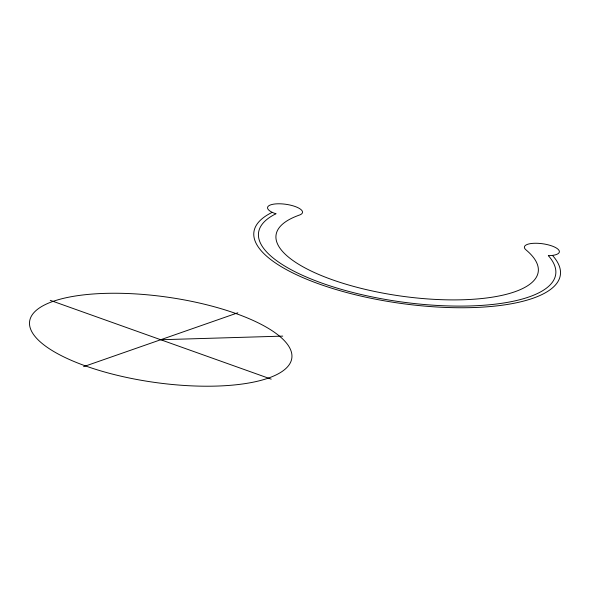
<?xml version="1.0" encoding="UTF-8"?>
<svg xmlns="http://www.w3.org/2000/svg" width="590" height="590" viewBox="0 0 590 590"><rect width="100%" height="100%" fill="white"/><g stroke="black" fill="none" stroke-linecap="round" stroke-linejoin="round"><path stroke-width="0.89" d="M271.835 212.533L271.37 212.761A154.72 50.371 8 0 0 393.183 302.272A154.72 50.371 8 0 0 553.59 256.687L552.742 255.728M83.596 366.663L237.836 312.803M282.743 336.116L160.716 339.737M50.246 300.332L271.186 379.134M275.913 213.779L275.478 213.993A150.03 48.845 8 0 0 393.611 300.789A150.03 48.845 8 0 0 549.15 256.584L548.331 255.654L548.715 255.647A17.648 5.745 8 0 0 557.771 249.017A17.648 5.745 8 0 0 534.053 243.287A17.648 5.745 8 0 0 526.486 250.278L526.56 250.367A132.381 43.099 8 0 1 397.262 295.531A132.381 43.099 8 0 1 297.235 215.881L298.555 215.35A17.648 5.745 8 0 0 295.568 206.67A17.648 5.745 8 0 0 270.64 204.878A17.648 5.745 8 0 0 275.707 213.713L275.913 213.779M280.139 336.683L279.579 336.212A132.396 43.107 8 0 0 235.838 313.504A132.381 43.099 8 0 0 53.115 301.357A132.381 43.099 8 0 0 85.602 365.962A132.381 43.099 8 0 0 268.317 378.116A132.389 43.099 8 0 0 280.139 336.683"/></g></svg>
